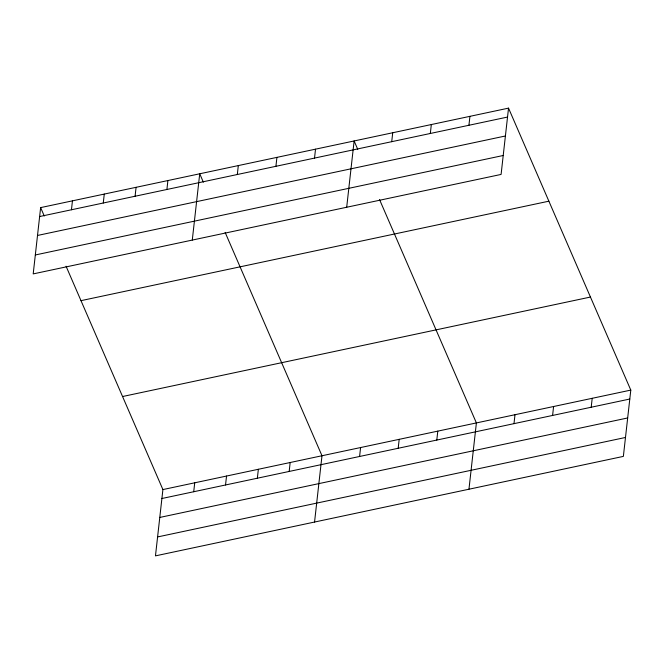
<?xml version="1.0" encoding="UTF-8"?>
<svg xmlns="http://www.w3.org/2000/svg" width="664" height="664" viewBox="0 0 664 664"><rect width="100%" height="100%" fill="white"/><g stroke="black" fill="none" stroke-linecap="round" stroke-linejoin="round"><path stroke-width="1" d="M40.637 207.608L33.2 273.9L501.096 174.424L508.533 108.132L40.637 207.608L44.264 215.983M71.455 209.774L72.451 200.843M103.269 203.01L104.273 194.079M135.082 196.245L136.087 187.314M166.905 189.481L167.901 180.55M66.06 266.231L162.904 489.575L155.467 555.868L623.363 456.392L630.8 390.1L508.533 108.132M192.286 240.077L199.723 173.785L203.35 182.16M193.722 491.742L194.718 482.811M237.322 174.507L238.318 165.577M225.536 484.977L226.54 476.046M275.917 166.299L276.921 157.368M257.358 478.213L258.354 469.282M314.52 158.09L315.524 149.168M289.172 471.448L290.176 462.517M346.691 207.251L354.128 140.959L357.755 149.334M314.553 522.045L321.99 455.753L225.137 232.408M391.727 141.681L392.723 132.75M359.589 456.483L360.593 447.553M430.33 133.472L431.326 124.541M398.192 448.275L399.188 439.344M468.925 125.264L469.929 116.333M436.796 440.066L437.792 431.135M468.958 489.219L476.395 422.926L379.542 199.582M513.994 423.657L514.998 414.726M552.597 415.448L553.593 406.517M591.201 407.239L592.197 398.309M39.633 216.539L507.528 117.063M37.508 235.463L505.404 135.987M35.325 254.968L503.221 155.492M80.983 300.659L548.879 201.184M122.558 396.524L590.454 297.049M162.904 489.575L630.8 390.1M161.9 498.506L629.796 399.031M159.783 517.439L627.671 417.963M157.592 536.944L625.488 437.468"/></g></svg>
